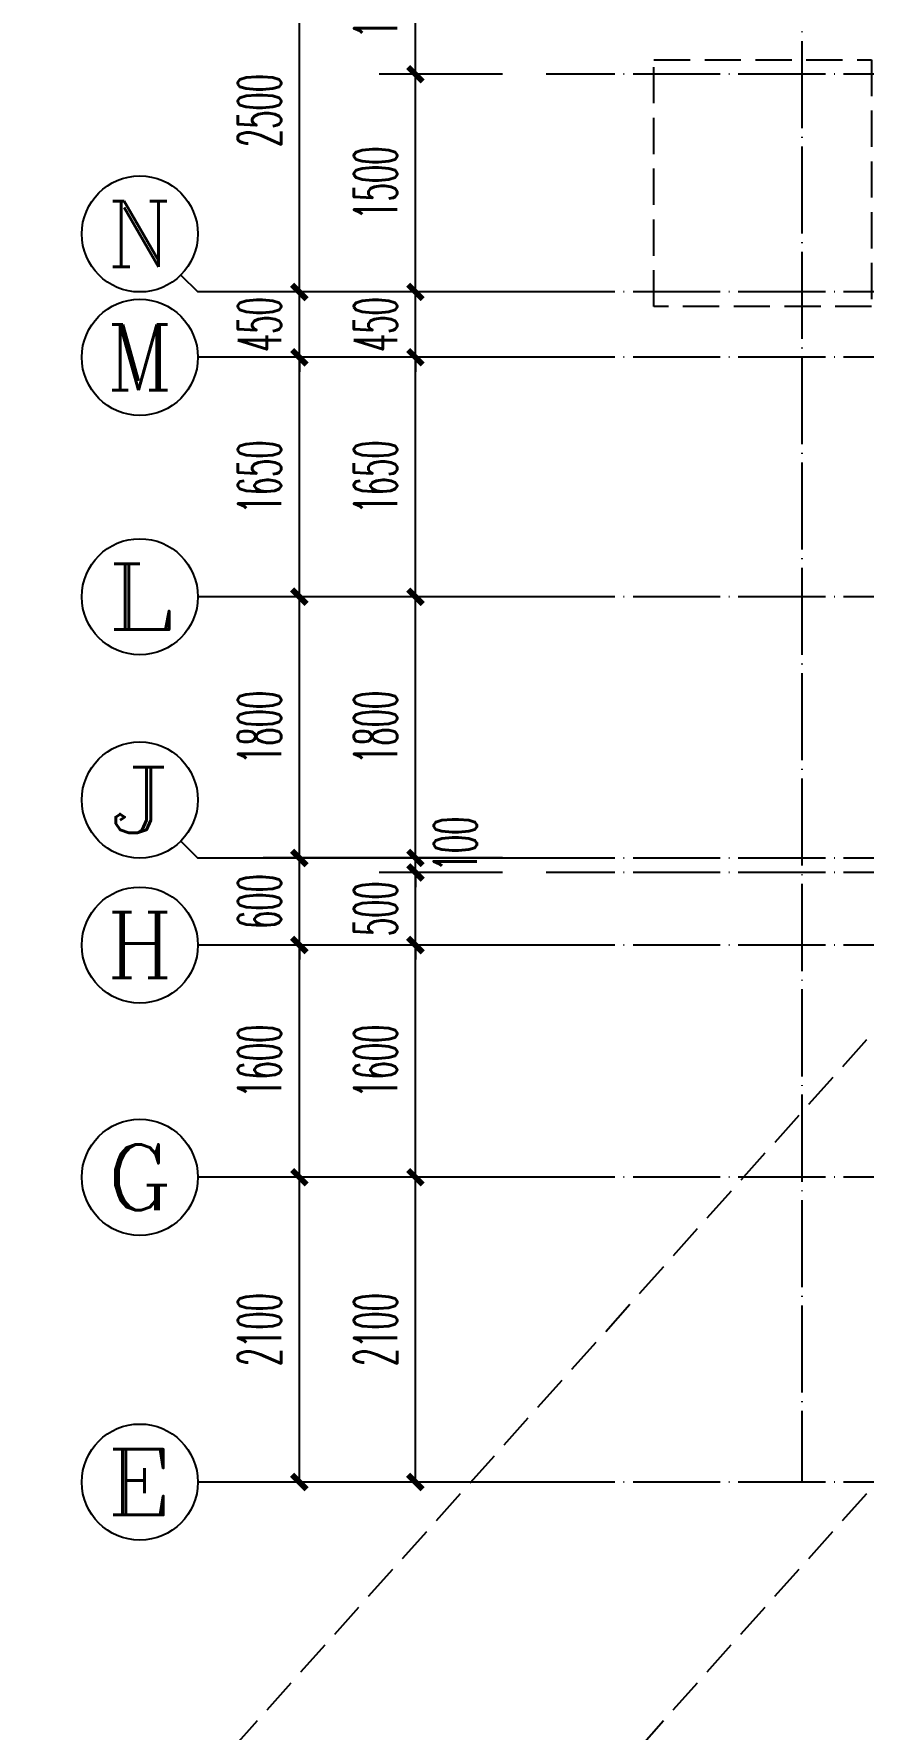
# Model space of a CAD drawing. Extents: x 27938 to 1507990, y 110129 to 923079.
# Drawn here: x 702521 to 708237, y 593981 to 605661 of the extents above; entities that cross this region are included whole.
import ezdxf
from ezdxf.enums import TextEntityAlignment as Align
from ezdxf.xclip import XClip

# ---------------------------------------------------------------- set-up
doc = ezdxf.new("R2010")
doc.units = 0
doc.header["$LTSCALE"] = 1000
doc.header["$MEASUREMENT"] = 0
doc.header["$XCLIPFRAME"] = 0
for name, pattern in [('#P_--_20B1_001_t3$0$DASH', [0.35, 0.25, -0.1]), ('__DASH', [0.35, 0.25, -0.1]), ('DOTE', [2.42, 2, -0.2, 0.02, -0.2])]:
    doc.linetypes.add(name, pattern=pattern)
for name, color, linetype in [('----建筑底图', 8, 'Continuous'), ('AXIS', 3, 'Continuous'), ('AXIS_TEXT', 7, 'Continuous'), ('DOTE', 1, 'Continuous'), ('STAIR', 2, 'Continuous')]:
    doc.layers.add(name, color=color, linetype=linetype)
doc.styles.add('_TCH_AXIS', font='COMPLEX', dxfattribs={"bigfont": 'GBCBIG'})
doc.styles.add('_TCH_DIM_T3', font='SIMPLEX.shx', dxfattribs={"width": 0.494118, "bigfont": 'GBCBIG.shx'})
doc.styles.add('COMPLEX', font='COMPLEX')
doc.dimstyles.new('_TCH_ARCH&&100', dxfattribs={"dimtxt": 297.5, "dimasz": 100, "dimexe": 250, "dimexo": 300, "dimgap": 126.25, "dimtad": 1, "dimdec": 0, "dimzin": 0, "dimdsep": 46, "dimtxsty": '_TCH_DIM_T3', "dimblk": 'ARCHTICK', "dimcen": 0.09, "dimclrt": 4, "dimazin": 2, "dimtfac": 1, "dimtdec": 0, "dimtix": 1, "dimtmove": 2, "dimatfit": 3, "dimfxl": 100, "dimtolj": 1, "dimtzin": 0, "dimarcsym": 0})

# ---------------------------------------------------------------- blocks, each defined once
blk = doc.blocks.new('A$C74D73064')
at = {"layer": 'DOTE', "color": 0}
blk.add_line((32730, 128076.6), (32730, 3986.3), dxfattribs=at)
blk = doc.blocks.new('_ArchTick')
at = {"color": 0, "linetype": 'ByBlock', "const_width": 0.4}
blk.add_lwpolyline([(-0.5, -0.5), (0.5, 0.5)], dxfattribs=at)
blk = doc.blocks.new('*D1403')
at = {"layer": 'AXIS', "color": 0, "lineweight": -2}
for p, q in [((-1044, -7700), (-2694, -7700)), ((-2444, -9800), (-2444, -7700)), ((-1044, -9800), (-2694, -9800))]:
    blk.add_line(p, q, dxfattribs=at)
at = {"layer": 'Defpoints', "color": 0}
for p in [(-2444, -7700), (-744, -7700), (-744, -9800)]:
    blk.add_point(p, dxfattribs=at)
at = {"layer": 'AXIS', "color": 0, "lineweight": -2, "xscale": 100, "yscale": 100, "zscale": 100}
for p, rotation in [((-2444, -7700), 90), ((-2444, -9800), 270)]:
    blk.add_blockref('_ArchTick', p, dxfattribs=dict(at, rotation=rotation))
at = {"layer": 'AXIS', "color": 4, "insert": (-2719, -8750), "char_height": 297.5, "attachment_point": 5, "rotation": 90, "style": '_TCH_DIM_T3'}
blk.add_mtext('\\A1;2100', dxfattribs=at)
blk = doc.blocks.new('*D1404')
at = {"layer": 'AXIS', "color": 0, "lineweight": -2}
for p, q in [((-1044, -6100), (-2694, -6100)), ((-2444, -7700), (-2444, -6100)), ((-1044, -7700), (-2694, -7700))]:
    blk.add_line(p, q, dxfattribs=at)
at = {"layer": 'Defpoints', "color": 0}
for p in [(-2444, -6100), (-744, -6100), (-744, -7700)]:
    blk.add_point(p, dxfattribs=at)
at = {"layer": 'AXIS', "color": 0, "lineweight": -2, "xscale": 100, "yscale": 100, "zscale": 100}
for p, rotation in [((-2444, -6100), 90), ((-2444, -7700), 270)]:
    blk.add_blockref('_ArchTick', p, dxfattribs=dict(at, rotation=rotation))
at = {"layer": 'AXIS', "color": 4, "insert": (-2719, -6900), "char_height": 297.5, "attachment_point": 5, "rotation": 90, "style": '_TCH_DIM_T3'}
blk.add_mtext('\\A1;1600', dxfattribs=at)
blk = doc.blocks.new('*D1405')
at = {"layer": 'AXIS', "color": 0, "lineweight": -2}
for p, q in [((-2444, -5500), (-2444, -5400)), ((-1044, -5500), (-2694, -5500)), ((-2444, -6100), (-2444, -5500)), ((-1044, -6100), (-2694, -6100)), ((-2444, -6100), (-2444, -6200))]:
    blk.add_line(p, q, dxfattribs=at)
at = {"layer": 'Defpoints', "color": 0}
for p in [(-2444, -5500), (-744, -5500), (-744, -6100)]:
    blk.add_point(p, dxfattribs=at)
at = {"layer": 'AXIS', "color": 0, "lineweight": -2, "xscale": 100, "yscale": 100, "zscale": 100}
for p, rotation in [((-2444, -5500), 270), ((-2444, -6100), 90)]:
    blk.add_blockref('_ArchTick', p, dxfattribs=dict(at, rotation=rotation))
at = {"layer": 'AXIS', "color": 4, "insert": (-2719, -5800), "char_height": 297.5, "attachment_point": 5, "rotation": 90, "style": '_TCH_DIM_T3'}
blk.add_mtext('\\A1;600', dxfattribs=at)
blk = doc.blocks.new('*D1406')
at = {"layer": 'AXIS', "color": 0, "lineweight": -2}
for p, q in [((-1044, -3700), (-2694, -3700)), ((-2444, -5500), (-2444, -3700)), ((-1044, -5500), (-2694, -5500))]:
    blk.add_line(p, q, dxfattribs=at)
at = {"layer": 'Defpoints', "color": 0}
for p in [(-2444, -3700), (-744, -3700), (-744, -5500)]:
    blk.add_point(p, dxfattribs=at)
at = {"layer": 'AXIS', "color": 0, "lineweight": -2, "xscale": 100, "yscale": 100, "zscale": 100}
for p, rotation in [((-2444, -3700), 90), ((-2444, -5500), 270)]:
    blk.add_blockref('_ArchTick', p, dxfattribs=dict(at, rotation=rotation))
at = {"layer": 'AXIS', "color": 4, "insert": (-2719, -4600), "char_height": 297.5, "attachment_point": 5, "rotation": 90, "style": '_TCH_DIM_T3'}
blk.add_mtext('\\A1;1800', dxfattribs=at)
blk = doc.blocks.new('*D1407')
at = {"layer": 'AXIS', "color": 0, "lineweight": -2}
for p, q in [((-1044, -2050), (-2694, -2050)), ((-2444, -3700), (-2444, -2050)), ((-1044, -3700), (-2694, -3700))]:
    blk.add_line(p, q, dxfattribs=at)
at = {"layer": 'Defpoints', "color": 0}
for p in [(-2444, -2050), (-744, -2050), (-744, -3700)]:
    blk.add_point(p, dxfattribs=at)
at = {"layer": 'AXIS', "color": 0, "lineweight": -2, "xscale": 100, "yscale": 100, "zscale": 100}
for p, rotation in [((-2444, -2050), 90), ((-2444, -3700), 270)]:
    blk.add_blockref('_ArchTick', p, dxfattribs=dict(at, rotation=rotation))
at = {"layer": 'AXIS', "color": 4, "insert": (-2719, -2875), "char_height": 297.5, "attachment_point": 5, "rotation": 90, "style": '_TCH_DIM_T3'}
blk.add_mtext('\\A1;1650', dxfattribs=at)
blk = doc.blocks.new('*D1408')
at = {"layer": 'AXIS', "color": 0, "lineweight": -2}
for p, q in [((-2444, -1600), (-2444, -1500)), ((-1044, -1600), (-2694, -1600)), ((-2444, -2050), (-2444, -1600)), ((-1044, -2050), (-2694, -2050)), ((-2444, -2050), (-2444, -2150))]:
    blk.add_line(p, q, dxfattribs=at)
at = {"layer": 'Defpoints', "color": 0}
for p in [(-2444, -1600), (-744, -1600), (-744, -2050)]:
    blk.add_point(p, dxfattribs=at)
at = {"layer": 'AXIS', "color": 0, "lineweight": -2, "xscale": 100, "yscale": 100, "zscale": 100}
for p, rotation in [((-2444, -1600), 270), ((-2444, -2050), 90)]:
    blk.add_blockref('_ArchTick', p, dxfattribs=dict(at, rotation=rotation))
at = {"layer": 'AXIS', "color": 4, "insert": (-2719, -1825), "char_height": 297.5, "attachment_point": 5, "rotation": 90, "style": '_TCH_DIM_T3'}
blk.add_mtext('\\A1;450', dxfattribs=at)
blk = doc.blocks.new('*D1409')
at = {"layer": 'AXIS', "color": 0, "lineweight": -2}
for p, q in [((-1044, 900), (-2694, 900)), ((-2444, -1600), (-2444, 900)), ((-1044, -1600), (-2694, -1600))]:
    blk.add_line(p, q, dxfattribs=at)
at = {"layer": 'Defpoints', "color": 0}
for p in [(-2444, 900), (-744, 900), (-744, -1600)]:
    blk.add_point(p, dxfattribs=at)
at = {"layer": 'AXIS', "color": 0, "lineweight": -2, "xscale": 100, "yscale": 100, "zscale": 100}
for p, rotation in [((-2444, 900), 90), ((-2444, -1600), 270)]:
    blk.add_blockref('_ArchTick', p, dxfattribs=dict(at, rotation=rotation))
at = {"layer": 'AXIS', "color": 4, "insert": (-2719, -350), "char_height": 297.5, "attachment_point": 5, "rotation": 90, "style": '_TCH_DIM_T3'}
blk.add_mtext('\\A1;2500', dxfattribs=at)
blk = doc.blocks.new('*D1410')
at = {"layer": 'AXIS', "color": 0, "lineweight": -2}
for p, q in [((-1044, -7700), (-1894, -7700)), ((-1644, -9800), (-1644, -7700)), ((-1044, -9800), (-1894, -9800))]:
    blk.add_line(p, q, dxfattribs=at)
at = {"layer": 'Defpoints', "color": 0}
for p in [(-1644, -7700), (-744, -7700), (-744, -9800)]:
    blk.add_point(p, dxfattribs=at)
at = {"layer": 'AXIS', "color": 0, "lineweight": -2, "xscale": 100, "yscale": 100, "zscale": 100}
for p, rotation in [((-1644, -7700), 90), ((-1644, -9800), 270)]:
    blk.add_blockref('_ArchTick', p, dxfattribs=dict(at, rotation=rotation))
at = {"layer": 'AXIS', "color": 4, "insert": (-1919, -8750), "char_height": 297.5, "attachment_point": 5, "rotation": 90, "style": '_TCH_DIM_T3'}
blk.add_mtext('\\A1;2100', dxfattribs=at)
blk = doc.blocks.new('*D1411')
at = {"layer": 'AXIS', "color": 0, "lineweight": -2}
for p, q in [((-1044, -6100), (-1894, -6100)), ((-1644, -7700), (-1644, -6100)), ((-1044, -7700), (-1894, -7700))]:
    blk.add_line(p, q, dxfattribs=at)
at = {"layer": 'Defpoints', "color": 0}
for p in [(-1644, -6100), (-744, -6100), (-744, -7700)]:
    blk.add_point(p, dxfattribs=at)
at = {"layer": 'AXIS', "color": 0, "lineweight": -2, "xscale": 100, "yscale": 100, "zscale": 100}
for p, rotation in [((-1644, -6100), 90), ((-1644, -7700), 270)]:
    blk.add_blockref('_ArchTick', p, dxfattribs=dict(at, rotation=rotation))
at = {"layer": 'AXIS', "color": 4, "insert": (-1919, -6900), "char_height": 297.5, "attachment_point": 5, "rotation": 90, "style": '_TCH_DIM_T3'}
blk.add_mtext('\\A1;1600', dxfattribs=at)
blk = doc.blocks.new('*D1412')
at = {"layer": 'AXIS', "color": 0, "lineweight": -2}
for p, q in [((-1044, -5600), (-1894, -5600)), ((-1644, -5600), (-1644, -5500)), ((-1644, -6100), (-1644, -5600)), ((-1044, -6100), (-1894, -6100)), ((-1644, -6100), (-1644, -6200))]:
    blk.add_line(p, q, dxfattribs=at)
at = {"layer": 'Defpoints', "color": 0}
for p in [(-1644, -5600), (-744, -5600), (-744, -6100)]:
    blk.add_point(p, dxfattribs=at)
at = {"layer": 'AXIS', "color": 0, "lineweight": -2, "xscale": 100, "yscale": 100, "zscale": 100}
for p, rotation in [((-1644, -5600), 270), ((-1644, -6100), 90)]:
    blk.add_blockref('_ArchTick', p, dxfattribs=dict(at, rotation=rotation))
at = {"layer": 'AXIS', "color": 4, "insert": (-1919, -5850), "char_height": 297.5, "attachment_point": 5, "rotation": 90, "style": '_TCH_DIM_T3'}
blk.add_mtext('\\A1;500', dxfattribs=at)
blk = doc.blocks.new('*D1413')
at = {"layer": 'AXIS', "color": 0, "lineweight": -2}
for p, q in [((-1644, -5500), (-1644, -5400)), ((-1044, -5500), (-1894, -5500)), ((-1044, -5600), (-1894, -5600)), ((-1644, -5600), (-1644, -5500)), ((-1644, -5600), (-1644, -5700))]:
    blk.add_line(p, q, dxfattribs=at)
at = {"layer": 'Defpoints', "color": 0}
for p in [(-1644, -5500), (-744, -5500), (-744, -5600)]:
    blk.add_point(p, dxfattribs=at)
at = {"layer": 'AXIS', "color": 0, "lineweight": -2, "xscale": 100, "yscale": 100, "zscale": 100}
for p, rotation in [((-1644, -5500), 270), ((-1644, -5600), 90)]:
    blk.add_blockref('_ArchTick', p, dxfattribs=dict(at, rotation=rotation))
at = {"layer": 'AXIS', "color": 4, "insert": (-1369, -5404), "char_height": 297.5, "attachment_point": 5, "rotation": 90, "style": '_TCH_DIM_T3'}
blk.add_mtext('\\A1;100', dxfattribs=at)
blk = doc.blocks.new('*D1414')
at = {"layer": 'AXIS', "color": 0, "lineweight": -2}
for p, q in [((-1044, -3700), (-1894, -3700)), ((-1644, -5500), (-1644, -3700)), ((-1044, -5500), (-1894, -5500))]:
    blk.add_line(p, q, dxfattribs=at)
at = {"layer": 'Defpoints', "color": 0}
for p in [(-1644, -3700), (-744, -3700), (-744, -5500)]:
    blk.add_point(p, dxfattribs=at)
at = {"layer": 'AXIS', "color": 0, "lineweight": -2, "xscale": 100, "yscale": 100, "zscale": 100}
for p, rotation in [((-1644, -3700), 90), ((-1644, -5500), 270)]:
    blk.add_blockref('_ArchTick', p, dxfattribs=dict(at, rotation=rotation))
at = {"layer": 'AXIS', "color": 4, "insert": (-1919, -4600), "char_height": 297.5, "attachment_point": 5, "rotation": 90, "style": '_TCH_DIM_T3'}
blk.add_mtext('\\A1;1800', dxfattribs=at)
blk = doc.blocks.new('*D1415')
at = {"layer": 'AXIS', "color": 0, "lineweight": -2}
for p, q in [((-1044, -2050), (-1894, -2050)), ((-1644, -3700), (-1644, -2050)), ((-1044, -3700), (-1894, -3700))]:
    blk.add_line(p, q, dxfattribs=at)
at = {"layer": 'Defpoints', "color": 0}
for p in [(-1644, -2050), (-744, -2050), (-744, -3700)]:
    blk.add_point(p, dxfattribs=at)
at = {"layer": 'AXIS', "color": 0, "lineweight": -2, "xscale": 100, "yscale": 100, "zscale": 100}
for p, rotation in [((-1644, -2050), 90), ((-1644, -3700), 270)]:
    blk.add_blockref('_ArchTick', p, dxfattribs=dict(at, rotation=rotation))
at = {"layer": 'AXIS', "color": 4, "insert": (-1919, -2875), "char_height": 297.5, "attachment_point": 5, "rotation": 90, "style": '_TCH_DIM_T3'}
blk.add_mtext('\\A1;1650', dxfattribs=at)
blk = doc.blocks.new('*D1416')
at = {"layer": 'AXIS', "color": 0, "lineweight": -2}
for p, q in [((-1644, -1600), (-1644, -1500)), ((-1044, -1600), (-1894, -1600)), ((-1644, -2050), (-1644, -1600)), ((-1044, -2050), (-1894, -2050)), ((-1644, -2050), (-1644, -2150))]:
    blk.add_line(p, q, dxfattribs=at)
at = {"layer": 'Defpoints', "color": 0}
for p in [(-1644, -1600), (-744, -1600), (-744, -2050)]:
    blk.add_point(p, dxfattribs=at)
at = {"layer": 'AXIS', "color": 0, "lineweight": -2, "xscale": 100, "yscale": 100, "zscale": 100}
for p, rotation in [((-1644, -1600), 270), ((-1644, -2050), 90)]:
    blk.add_blockref('_ArchTick', p, dxfattribs=dict(at, rotation=rotation))
at = {"layer": 'AXIS', "color": 4, "insert": (-1919, -1825), "char_height": 297.5, "attachment_point": 5, "rotation": 90, "style": '_TCH_DIM_T3'}
blk.add_mtext('\\A1;450', dxfattribs=at)
blk = doc.blocks.new('*D1417')
at = {"layer": 'AXIS', "color": 0, "lineweight": -2}
for p, q in [((-1044, -100), (-1894, -100)), ((-1644, -1600), (-1644, -100)), ((-1044, -1600), (-1894, -1600))]:
    blk.add_line(p, q, dxfattribs=at)
at = {"layer": 'Defpoints', "color": 0}
for p in [(-1644, -100), (-744, -100), (-744, -1600)]:
    blk.add_point(p, dxfattribs=at)
at = {"layer": 'AXIS', "color": 0, "lineweight": -2, "xscale": 100, "yscale": 100, "zscale": 100}
for p, rotation in [((-1644, -100), 90), ((-1644, -1600), 270)]:
    blk.add_blockref('_ArchTick', p, dxfattribs=dict(at, rotation=rotation))
at = {"layer": 'AXIS', "color": 4, "insert": (-1919, -850), "char_height": 297.5, "attachment_point": 5, "rotation": 90, "style": '_TCH_DIM_T3'}
blk.add_mtext('\\A1;1500', dxfattribs=at)
blk = doc.blocks.new('*D1418')
at = {"layer": 'AXIS', "color": 0, "lineweight": -2}
for p, q in [((-1044, 900), (-1894, 900)), ((-1644, -100), (-1644, 900)), ((-1044, -100), (-1894, -100))]:
    blk.add_line(p, q, dxfattribs=at)
at = {"layer": 'Defpoints', "color": 0}
for p in [(-1644, 900), (-744, 900), (-744, -100)]:
    blk.add_point(p, dxfattribs=at)
at = {"layer": 'AXIS', "color": 0, "lineweight": -2, "xscale": 100, "yscale": 100, "zscale": 100}
for p, rotation in [((-1644, 900), 90), ((-1644, -100), 270)]:
    blk.add_blockref('_ArchTick', p, dxfattribs=dict(at, rotation=rotation))
at = {"layer": 'AXIS', "color": 4, "insert": (-1919, 400), "char_height": 297.5, "attachment_point": 5, "rotation": 90, "style": '_TCH_DIM_T3'}
blk.add_mtext('\\A1;1000', dxfattribs=at)
blk = doc.blocks.new('_AXISO')
at = {"color": 0}
blk.add_circle((0, 0), 0.5, dxfattribs=at)
at = {"layer": 'AXIS_TEXT', "color": 0, "style": 'COMPLEX', "width": 1.041667}
blk.add_attdef('A', text='', height=0.56, dxfattribs=at).set_placement((-0.25, -0.28), (0.25, -0.28), align=Align.FIT)
blk = doc.blocks.new('A$C18F32B8A')
at = {"layer": 'AXIS', "color": 0}
for p, q in [((-3261, -1483.1), (-3143.8, -1600.2)), ((-743.8, -1600.2), (-3143.8, -1600.2)), ((-743.8, -2050.2), (-3143.8, -2050.2)), ((-743.8, -3700.2), (-3143.8, -3700.2)), ((-3261, -5383.1), (-3143.8, -5500.2)), ((-743.8, -5500.2), (-3143.8, -5500.2)), ((-743.8, -6100.2), (-3143.8, -6100.2)), ((-743.8, -7700.2), (-3143.8, -7700.2)), ((-743.8, -9800.2), (-3143.8, -9800.2))]:
    blk.add_line(p, q, dxfattribs=at)
at = {"layer": 'DOTE', "color": 0, "linetype": 'DOTE', "ltscale": 0.3}
for p, q in [((1019.7, 1581.2), (1019.7, -9800.2)), ((10619.7, -100.2), (-743.8, -100.2)), ((10619.7, -1600.2), (-743.8, -1600.2)), ((10619.7, -2050.2), (-743.8, -2050.2)), ((10619.7, -3700.2), (-743.8, -3700.2)), ((10619.7, -5500.2), (-743.8, -5500.2)), ((10619.7, -5600.2), (-743.8, -5600.2)), ((10619.7, -6100.2), (-743.8, -6100.2)), ((10619.7, -7700.2), (-743.8, -7700.2)), ((10619.7, -9800.2), (-743.8, -9800.2))]:
    blk.add_line(p, q, dxfattribs=at)
at = {"layer": 'STAIR', "color": 0, "linetype": '#P_--_20B1_001_t3$0$DASH'}
blk.add_lwpolyline([(1500, -1700), (0, -1700), (0, 0), (1500, 0)], close=True, dxfattribs=at)
at = {"layer": 'AXIS', "color": 0}
ref = blk.add_blockref('_AXISO', (-3543.8, -1200.2), dxfattribs=dict(at, xscale=800, yscale=800, zscale=800))
ref.add_attrib('A', 'N', dxfattribs={"layer": 'AXIS_TEXT', "color": 0, "ltscale": 0.5, "height": 452.5, "style": '_TCH_AXIS', "width": 1.105263}).set_placement((-3770.1, -1426.5), (-3317.6, -1426.5), align=Align.FIT)
ref = blk.add_blockref('_AXISO', (-3543.8, -2050.2), dxfattribs=dict(at, xscale=800, yscale=800, zscale=800))
ref.add_attrib('A', 'M', dxfattribs={"layer": 'AXIS_TEXT', "color": 0, "ltscale": 0.5, "height": 452.5, "style": '_TCH_AXIS'}).set_placement((-3770.1, -2276.5), (-3317.6, -2276.5), align=Align.FIT)
ref = blk.add_blockref('_AXISO', (-3543.8, -3700.2), dxfattribs=dict(at, xscale=800, yscale=800, zscale=800))
ref.add_attrib('A', 'L', dxfattribs={"layer": 'AXIS_TEXT', "color": 0, "ltscale": 0.5, "height": 452.5, "style": '_TCH_AXIS', "width": 1.4}).set_placement((-3770.1, -3926.5), (-3317.6, -3926.5), align=Align.FIT)
ref = blk.add_blockref('_AXISO', (-3543.8, -5100.2), dxfattribs=dict(at, xscale=800, yscale=800, zscale=800))
ref.add_attrib('A', 'J', dxfattribs={"layer": 'AXIS_TEXT', "color": 0, "ltscale": 0.5, "height": 452.5, "style": '_TCH_AXIS', "width": 1.909091}).set_placement((-3770.1, -5326.5), (-3317.6, -5326.5), align=Align.FIT)
ref = blk.add_blockref('_AXISO', (-3543.8, -6100.2), dxfattribs=dict(at, xscale=800, yscale=800, zscale=800))
ref.add_attrib('A', 'H', dxfattribs={"layer": 'AXIS_TEXT', "color": 0, "ltscale": 0.5, "height": 452.5, "style": '_TCH_AXIS', "width": 1.05}).set_placement((-3770.1, -6326.5), (-3317.6, -6326.5), align=Align.FIT)
ref = blk.add_blockref('_AXISO', (-3543.8, -7700.2), dxfattribs=dict(at, xscale=800, yscale=800, zscale=800))
ref.add_attrib('A', 'G', dxfattribs={"layer": 'AXIS_TEXT', "color": 0, "ltscale": 0.5, "height": 452.5, "style": '_TCH_AXIS', "width": 1.166667}).set_placement((-3770.1, -7926.5), (-3317.6, -7926.5), align=Align.FIT)
ref = blk.add_blockref('_AXISO', (-3543.8, -9800.2), dxfattribs=dict(at, xscale=800, yscale=800, zscale=800))
ref.add_attrib('A', 'E', dxfattribs={"layer": 'AXIS_TEXT', "color": 0, "ltscale": 0.5, "height": 452.5, "style": '_TCH_AXIS', "width": 1.3125}).set_placement((-3770.1, -10026.5), (-3317.6, -10026.5), align=Align.FIT)
for p1, p2, distance, picture, middle in [((-743.8, -1600.2), (-743.8, 899.8), 1700, '*D1409', (-2718.8, -350.2)), ((-743.8, -100.2), (-743.8, 899.8), 900, '*D1418', (-1918.8, 399.8)), ((-743.8, -1600.2), (-743.8, -100.2), 900, '*D1417', (-1918.8, -850.2)), ((-743.8, -2050.2), (-743.8, -1600.2), 1700, '*D1408', (-2718.8, -1825.2)), ((-743.8, -2050.2), (-743.8, -1600.2), 900, '*D1416', (-1918.8, -1825.2)), ((-743.8, -3700.2), (-743.8, -2050.2), 1700, '*D1407', (-2718.8, -2875.2)), ((-743.8, -3700.2), (-743.8, -2050.2), 900, '*D1415', (-1918.8, -2875.2)), ((-743.8, -5500.2), (-743.8, -3700.2), 1700, '*D1406', (-2718.8, -4600.2)), ((-743.8, -5500.2), (-743.8, -3700.2), 900, '*D1414', (-1918.8, -4600.2)), ((-743.8, -6100.2), (-743.8, -5500.2), 1700, '*D1405', (-2718.8, -5800.2)), ((-743.8, -6100.2), (-743.8, -5600.2), 900, '*D1412', (-1918.8, -5850.2)), ((-743.8, -7700.2), (-743.8, -6100.2), 1700, '*D1404', (-2718.8, -6900.2)), ((-743.8, -7700.2), (-743.8, -6100.2), 900, '*D1411', (-1918.8, -6900.2)), ((-743.8, -9800.2), (-743.8, -7700.2), 1700, '*D1403', (-2718.8, -8750.2)), ((-743.8, -9800.2), (-743.8, -7700.2), 900, '*D1410', (-1918.8, -8750.2))]:
    dim = blk.add_aligned_dim(p1=p1, p2=p2, distance=distance, dimstyle='_TCH_ARCH&&100', dxfattribs=at)
    dim.commit()
    dim.dimension.update_dxf_attribs({"geometry": picture, "text_midpoint": middle})
dim = blk.add_linear_dim(base=(-1643.8, -5500.2), p1=(-743.8, -5600.2), p2=(-743.8, -5500.2), angle=90, dimstyle='_TCH_ARCH&&100', dxfattribs=at)
dim.commit()
dim.dimension.update_dxf_attribs({"geometry": '*D1413', "text_midpoint": (-1368.8, -5403.5), "dimtype": 129})

msp = doc.modelspace()

# ---------------------------------------------------------------- linework, layer by layer
at = {"color": 8, "linetype": '__DASH'}
for p, q in [((696892, 586028.9), (714214.6, 605383)), ((699692, 586028.9), (717014.6, 605383))]:
    msp.add_line(p, q, dxfattribs=at)

# ---------------------------------------------------------------- block references
at = {"layer": '----建筑底图', "color": 169}
ref = msp.add_blockref('A$C74D73064', (673675, 518706.7), dxfattribs=at)
XClip(ref).set_block_clipping_path([(-14883.2465648082, 50822.2568892687), (39116.7403027331, 70322.2568880918)])
at = {"color": 8}
msp.add_blockref('A$C18F32B8A', (706794.9, 605483.2), dxfattribs=at)

doc.saveas('drawing.dxf')
